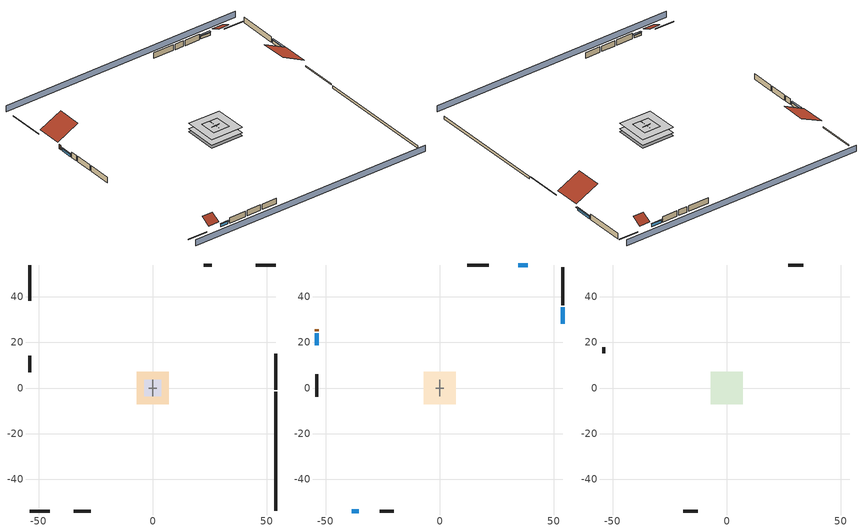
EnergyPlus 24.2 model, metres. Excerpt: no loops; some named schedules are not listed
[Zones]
crawlspace - vented
 floor foundation (Slab2 construction): -7.11,-7.11 -7.11,7.11 7.11,7.11 7.11,-7.11 z-0.91
 wall outside (RimJoist1 construction): 53.91,-0.76 53.91,14.9 z0.3:0.61
 wall outside (RimJoist2 construction): -53.91,-53.91 -45.22,-53.91 z0.3:0.61
 wall outside (RimJoist3 construction): -53.91,53.91 -53.91,38.24 z0.3:0.61
 wall outside (RimJoist4 construction): 53.91,53.91 45.22,53.91 z0.3:0.61
 wall foundation (FoundationWall1 construction): 53.91,-53.91 53.91,-1.69 z-0.91:0.3
garage
 floor foundation (Slab1 construction): -3.66,-3.66 -3.66,3.66 3.66,3.66 3.66,-3.66 z0
 wall outside (Wall1 construction): -34.56,-53.91 -27.25,-53.91 z0.3:2.74
 wall outside (Wall12 construction): 25.96,53.91 22.31,53.91 z0.3:2.74
 wall outside (Wall2 construction): -53.91,14.24 -53.91,6.93 z0.3:2.74
 wall to conditioned space (Wall5 construction Reversed): 0,-3.66 0,3.66 z0.3:2.74
 wall to conditioned space (Wall6 construction Reversed): 1.83,0 -1.83,0 z0.3:2.74
conditioned space
 floor to crawlspace - vented (Floor2 construction): -7.11,-7.11 -7.11,7.11 7.11,7.11 7.11,-7.11 z0.3
 wall outside (AdiabaticWallConstruction 1): -53.91,25.74 -53.91,24.83 z0.3:2.34
 wall outside (AdiabaticWallConstruction): 53.91,28.08 53.91,35.39 z0.3:1.52; -38.63,-53.91 -35.49,-53.91 z0.3:1.37; -53.91,23.9 -53.91,18.84 z0.3:1.43; 38.62,53.91 34.35,53.91 z0.3:1.46
 wall outside (Wall3 construction): 53.91,36.32 53.91,52.98 z0.3:2.74
 wall outside (Wall4 construction): -26.32,-53.91 -20.06,-53.91 z0.3:2.74
 wall outside (Wall7 construction): -53.91,6 -53.91,-3.9 z0.3:2.74
 wall outside (Wall8 construction): 21.38,53.91 12.12,53.91 z0.3:2.74
 window (WindowConstruction): 53.91,28.08 53.91,35.39 z0.3:1.52
 window (WindowConstruction 1): -38.62,-53.91 -35.49,-53.91 z0.3:1.37
 window (WindowConstruction 2): -53.91,23.9 -53.91,18.84 z0.3:1.43
 window (WindowConstruction 3): 38.62,53.91 34.35,53.91 z0.3:1.46
 door (Door): -53.91,25.74 -53.91,24.83 z0.3:2.34
attic - vented
 floor to garage (Floor1 construction): -3.66,-3.66 -3.66,3.66 3.66,3.66 3.66,-3.66 z2.74
 floor to conditioned space (Floor3 construction Reversed): -7.11,-7.11 -7.11,7.11 7.11,7.11 7.11,-7.11 z2.74
 wall outside (Wall10 construction): 33.42,53.91 26.89,53.91 z0.3:2.74
 wall outside (Wall11 construction): -53.91,17.91 -53.91,15.17 z0.3:2.74
 wall outside (Wall9 construction): -19.13,-53.91 -12.6,-53.91 z0.3:2.74
 roof outside (Roof1 construction): 53.91,27.15,2.74 43.78,27.15,7.81 43.78,15.83,7.81 53.91,15.83,2.74
 roof outside (Roof2 construction): -39.55,-53.91,2.74 -39.55,-49.67,4.86 -44.29,-49.67,4.86 -44.29,-53.91,2.74
 roof outside (Roof3 construction): 39.55,53.91,2.74 39.55,49.67,4.86 44.29,49.67,4.86 44.29,53.91,2.74
 roof outside (Roof4 construction): -53.91,26.67,2.74 -44.39,26.67,7.5 -44.39,37.31,7.5 -53.91,37.31,2.74
shading: 53.91,58.48 -53.91,58.48 / -53.91,-58.48 53.91,-58.48 z0:2.74; 53.91,35.7 53.91,27.77 54.52,27.77 54.52,35.7 z1.83; -35.18,-53.91 -38.93,-53.91 -38.93,-54.52 -35.18,-54.52 z1.68; -53.91,18.54 -53.91,24.21 -54.52,24.21 -54.52,18.54 z1.74; 34.04,53.91 38.93,53.91 38.93,54.52 34.04,54.52 z1.77
[Building]
Building 1: Terrain=Suburbs
[Site:Location]
Portland Intl Arpt_OR: Latitude {deg}=45.59; Longitude {deg}=-122.6; Time Zone {hr}=-8; Elevation {m}=33; Keep Site Location Information=Yes
[Site:GroundTemperature:Shallow]
10.2558, 8.96328, 8.85977, 9.47314, 11.9355, 14.3863, 16.5111, 17.8571, 17.9714, 16.8767, 14.8061, 12.4304
[Site:WaterMainsTemperature]
Calculation Method=Schedule; Temperature Schedule=mains temperature schedule
[Material] Roughness=Rough; Thermal Absorptance=0.9
Name | Thickness {m} | Conductivity {W/m-K} | Density {kg/m3} | Specific Heat {J/kg-K} | Solar Absorptance | Visible Absorptance
ceiling loosefill ins | 0.254 | 0.0480833 | 16.02 | 1046.75 | 0.7 | 0.7
ceiling stud and cavity | 0.1397 | 1.39189 | 65.682 | 1177.47 | 0.7 | 0.7
ceiling stud and cavity 1 | 0.1397 | 0.104117 | 65.682 | 1177.47 | 0.7 | 0.7
concrete 4.0 in. | 0.1016 | 1.803125 | 2242.8 | 837.4 | 0.7 | 0.7
concrete 8.0 in. | 0.2032 | 1.803125 | 2242.8 | 837.4 | 0.7 | 0.7
door material | 0.04445 | 0.0612267 | 512.64 | 1214.23 | 0.7 | 0.7
floor covering | 0.0127 | 0.0433444 | 54.468 | 1339.84 | 0.6 | 0.6
floor rigid ins | 0.051816 | 0.029427 | 32.04 | 1214.23 | 0.7 | 0.7
floor stud and cavity | 0.1397 | 0.0972396 | 92.3553 | 1139.71 | 0.7 | 0.7
furniture material conditioned space 1; furniture material garage 1 | 0.1524 | 0.115458 | 640.8 | 1214.23 | 0.6 | 0.6
gypsum board | 0.0127 | 0.160291 | 801 | 837.4 | 0.6 | 0.6
osb sheathing 0.5 in. | 0.0127 | 0.115458 | 512.64 | 1214.23 | 0.6 | 0.6
osb sheathing 0.5 in. 1; osb sheathing 0.5 in. 2; osb sheathing 0.5 in. 3 | 0.0127 | 0.115458 | 512.64 | 1214.23 | 0.7 | 0.7
osb sheathing 0.75 in. | 0.01905 | 0.115458 | 512.64 | 1214.23 | 0.7 | 0.7
rim joist stud and cavity | 0.0508 | 0.178688 | 50.32683 | 1063.81 | 0.6 | 0.6
roof rigid ins | 0.00329814 | 0.029427 | 32.04 | 1214.23 | 0.7 | 0.7
slate or tile shingles | 0.01905 | 0.840978 | 1899.972 | 799.717 | 0.75 | 0.75
soil 0.5 in. | 0.0127 | 1.3848 | 1842.3 | 418.7 | 0.7 | 0.7
wall rigid ins | 0.512978 | 0.029427 | 32.04 | 1214.23 | 0.7 | 0.7
wall stud and cavity | 0.1397 | 0.727959 | 139.0536 | 1170.24 | 0.6 | 0.6
wall stud and cavity 1 | 0.1397 | 0.0951301 | 139.0536 | 1170.24 | 0.7 | 0.7
wall stud and cavity 2 | 0.1397 | 0.0856282 | 139.0536 | 1170.24 | 0.7 | 0.7
wall stud and cavity 3 | 0.0889 | 0.380278 | 52.3479 | 1209.89 | 0.7 | 0.7
wall stud and cavity 4 | 0.0889 | 0.391764 | 83.0341 | 1211.67 | 0.7 | 0.7
wood siding | 0.0254 | 0.102417 | 544.68 | 1172.36 | 0.85 | 0.85
wood siding 1; wood siding 2 | 0.0254 | 0.102417 | 544.68 | 1172.36 | 0.7 | 0.7
[WindowMaterial:SimpleGlazingSystem]
WindowMaterial: U-Factor {W/m2-K}=4.31528; Solar Heat Gain Coefficient=0.67
[Construction]
AdiabaticWallConstruction: wood siding 1, wall rigid ins, wall stud and cavity 3, gypsum board
AdiabaticWallConstruction 1: wood siding 2, wall rigid ins, wall stud and cavity 3, gypsum board
Door: door material
Floor1 construction: ceiling stud and cavity
Floor2 construction: floor stud and cavity, floor rigid ins, osb sheathing 0.75 in., floor covering
Floor3 construction Reversed: gypsum board, ceiling stud and cavity 1, ceiling loosefill ins
FoundationWall1 construction: concrete 8.0 in.
furniture construction conditioned space 1: furniture material conditioned space 1
furniture construction garage 1: furniture material garage 1
PartitionWallConstruction: gypsum board, wall stud and cavity 4, gypsum board
RimJoist1 construction; RimJoist2 construction; RimJoist3 construction; RimJoist4 construction: wood siding, rim joist stud and cavity
Roof1 construction; Roof2 construction; Roof3 construction; Roof4 construction: slate or tile shingles, roof rigid ins, osb sheathing 0.5 in.
Slab1 construction: concrete 4.0 in.
Slab2 construction: soil 0.5 in.
Wall1 construction; Wall2 construction: wood siding, osb sheathing 0.5 in. 1, wall stud and cavity
Wall10 construction; Wall11 construction; Wall12 construction; Wall9 construction: wood siding, osb sheathing 0.5 in. 3, wall stud and cavity
Wall3 construction; Wall4 construction: wood siding, osb sheathing 0.5 in. 1, wall stud and cavity 1, gypsum board
Wall5 construction Reversed: gypsum board, wall stud and cavity 2, osb sheathing 0.5 in. 2
Wall6 construction Reversed: gypsum board, wall stud and cavity 2, osb sheathing 0.5 in. 3
Wall7 construction; Wall8 construction: wood siding, osb sheathing 0.5 in. 3, wall stud and cavity 1, gypsum board
WindowConstruction; WindowConstruction 1; WindowConstruction 2; WindowConstruction 3: WindowMaterial
[Zone] Multiplier=1; Part of Total Floor Area=Yes
Name | Volume {m3}
attic - vented | 305.205
conditioned space | 493.619
crawlspace - vented | 246.81
garage | 130.484
[Space]
Name | Zone | Volume {m3}
attic - vented 1 | attic - vented | 305.205
conditioned space 1 | conditioned space | 493.619
crawlspace - vented 1 | crawlspace - vented | 246.81
garage 1 | garage | 130.484
[ZoneInfiltration:EffectiveLeakageArea] Schedule=Always On Discrete
Name | Zone or Space | Effective Air Leakage Area {cm2} | Stack Coefficient | Wind Coefficient
infil attic - vented 1 | attic - vented 1 | 8530.74 | 0.000248762 | 3.93465e-05
infil garage 1 | garage 1 | 190.286 | 0.000129147 | 4.64657e-05
[ZoneMixing]
whole house fan mix: Zone or Space=attic - vented; Schedule=Always On Continuous; Design Flow Rate Calculation Method=Flow/Zone; Design Flow Rate {m3/s}=0; Source Zone or Space=conditioned space
[SurfaceProperty:IncidentSolarMultiplier] Incident Solar Multiplier=1; Incident Solar Multiplier Schedule=trans schedule winter=0.85 summer=0.7
Window1; Window2; Window3; Window4
[InternalMass]
Name | Construction | Zone or ZoneList | Space or SpaceList | Surface Area {m2}
furniture mass conditioned space 1 | furniture construction conditioned space 1 | conditioned space | conditioned space 1 | 80.97429
partition wall mass | PartitionWallConstruction | conditioned space | conditioned space 1 | 202.436
furniture mass garage 1 | furniture construction garage 1 | garage | garage 1 | 5.35122
[Lights] Design Level Calculation Method=LightingLevel; Return Air Fraction=0; Fraction Radiant=0.6; Fraction Visible=0.2; Fraction Replaceable=1
Name | Zone or ZoneList or Space or SpaceList | Schedule | Lighting Level {W}
interior lighting | conditioned space 1 | lighting_interior | 1518.51
garage lighting | garage 1 | lighting_garage | 64.3817
[People]
occupants: Zone or ZoneList or Space or SpaceList=conditioned space 1; Number of People Schedule=occupants; Number of People Calculation Method=People; Number of People=3; Fraction Radiant=0.314171; Sensible Heat Fraction=0.56303; Activity Level Schedule=occupants activity schedule; Carbon Dioxide Generation Rate {m3/s-W}=0; Enable ASHRAE 55 Comfort Warnings=No; Mean Radiant Temperature Calculation Type=EnclosureAveraged
[ElectricEquipment] Design Level Calculation Method=EquipmentLevel
Name | Zone or ZoneList or Space or SpaceList | Schedule | Design Level {W} | Fraction Latent | Fraction Radiant | Fraction Lost
clothes dryer | conditioned space 1 | clothes_dryer | 4504.02 | 0.015 | 0.081 | 0.85
clothes washer | conditioned space 1 | clothes_washer | 594.719 | 0.03 | 0.162 | 0.7
cooking range | conditioned space 1 | cooking_range | 1529.42 | 0.08 | 0.432 | 0.2
dishwasher | conditioned space 1 | dishwasher | 763.94 | 0.3 | 0.18 | 0.4
fridge | conditioned space 1 | fridge schedule | 43.7215 | 0 | 0.6 | 0
mech vent bath fan 0 | conditioned space 1 | mech vent bath fan 0 schedule | 30 | 0 | 0 | 1
mech vent house fan | conditioned space 1 | mech vent house fan schedule | 0 | 0 | 0 | 1
mech vent house fan cfis | conditioned space 1 | mech vent house fan cfis schedule | 0 | 0 | 0 | 0
mech vent range fan 0 | conditioned space 1 | mech vent range fan 0 schedule | 30 | 0 | 0 | 1
misc plug loads | conditioned space 1 | plug_loads_other | 400.748 | 0.021 | 0.558 | 0.049
misc tv | conditioned space 1 | plug_loads_tv | 624.796 | 0 | 0.6 | 0
whole house fan | conditioned space 1 | Always On Discrete | 0 | 0 | 0 | 1
freezer | garage 1 | freezer schedule | 194.914 | 0 | 0.6 | 0
[OtherEquipment] Design Level Calculation Method=EquipmentLevel
Name | Fuel Type | Zone or ZoneList or Space or SpaceList | Schedule | Design Level {W} | Fraction Latent | Fraction Radiant | Fraction Lost
clothes dryer 1 | Electricity | conditioned space 1 | clothes_dryer | 0 | 0.015 | 0.081 | 0.85
cooking range 1 | Electricity | conditioned space 1 | cooking_range | 0 | 0.08 | 0.432 | 0.2
general water use latent | None | conditioned space 1 | general water use schedule | 62.594 | 1 | 0 | 0
general water use sensible | None | conditioned space 1 | general water use schedule | -61.6891 | 0 | 0.6 | 0
mech vent house fan latent load | None | conditioned space 1 | Always On Discrete | 0 | 1 | 0 | 0
mech vent house fan sensible load | None | conditioned space 1 | Always On Discrete | 0 | 0 | 0 | 0
misc fireplace | NaturalGas | conditioned space 1 | misc fireplace schedule | 469.45 | 0.1 | 0.3 | 0.4
water heater energy adjustment1 | Electricity | garage 1 | Always On Discrete | 0.01 | 0 | 0 | 1
water heater lat | None | garage 1 | Always On Discrete | 0 | 1 | 0 | 0
water heater sens | None | garage 1 | Always On Discrete | 0 | 0 | 0 | 0
[ZoneInfiltration:DesignFlowRate] Schedule=Always On Discrete
Name | Zone or ZoneList or Space or SpaceList | Design Flow Rate Calculation Method | Design Flow Rate {m3/s} | Air Changes per Hour {1/hr} | Constant Term Coefficient | Temperature Term Coefficient | Velocity Term Coefficient | Velocity Squared Term Coefficient
infil flow; natural vent flow; whole house fan flow | conditioned space 1 | Flow/Zone | 0
infil crawlspace - vented 1 | crawlspace - vented 1 | AirChanges/Hour |  | 2.6013 | 1 | 0 | 0 | 0
[SurfaceProperty:ExposedFoundationPerimeter] Exposed Perimeter Calculation Method=TotalExposedPerimeter
Name | Total Exposed Perimeter {m}
Slab2 | 52.21224
Slab1 | 18.288
[AvailabilityManager:Scheduled]
room ac airloop Availability Manager: Schedule=Always On Discrete
[WaterUse:Equipment]
dishwasher: Peak Flow Rate {m3/s}=1.02826e-05; Flow Rate Fraction Schedule=hot_water_dishwasher
[Foundation:Kiva] Wall Depth Below Slab {m}=0.2032
Name | Initial Indoor Air Temperature {C} | Wall Height Above Grade {m}
Foundation Kiva 1 | 13.4258 | 0.1016
Foundation Kiva 2 | 8.97214 | 0.3048
[Foundation:Kiva:Settings]
Soil Conductivity {W/m-K}=1.3848; Soil Density {kg/m3}=1842.3; Soil Specific Heat {J/kg-K}=418.7; Ground Solar Absorptivity=0.9; Ground Thermal Absorptivity=0.9; Ground Surface Roughness {m}=0.03; Far-Field Width {m}=40; Deep-Ground Boundary Condition=ZeroFlux; Deep-Ground Depth {m}=40; Minimum Cell Dimension {m}=0.2; Maximum Cell Growth Coefficient=3; Simulation Timestep=Timestep
[Exterior:Lights]
exterior lighting: Schedule=exterior lighting schedule; Design Level {W}=48.0871
[EnergyManagementSystem:GlobalVariable]
infil_program_Qfan
infil_program_Qinf
natural_vent_program_Qnv
natural_vent_program_Qwhf
room_ac_airloop_Fan_RTF
[EnergyManagementSystem:Sensor]
Name | Output:Variable or Output:Meter Index Key | Output:Variable or Output:Meter
airflow_gain | infil flow | Infiltration Sensible Heat Gain Energy
airflow_gain_1 | natural vent flow | Infiltration Sensible Heat Gain Energy
airflow_gain_2 | whole house fan flow | Infiltration Sensible Heat Gain Energy
airflow_loss | infil flow | Infiltration Sensible Heat Loss Energy
airflow_loss_1 | natural vent flow | Infiltration Sensible Heat Loss Energy
airflow_loss_2 | whole house fan flow | Infiltration Sensible Heat Loss Energy
clg_load_cond |  | Cooling:EnergyTransfer:Zone:CONDITIONED SPACE
clg_sp_s; clg_sp_s_1 | cooling setpoint | Schedule Value
clothes_dryer_exhaust_0_sch_s | clothes_dryer | Schedule Value
cool_season | cooling season schedule | Schedule Value
htg_load_cond |  | Heating:EnergyTransfer:Zone:CONDITIONED SPACE
htg_sp_s; htg_sp_s_1 | heating setpoint | Schedule Value
ig_ee_conv | clothes dryer | Electric Equipment Convective Heating Energy
ig_ee_conv_2 | cooking range | Electric Equipment Convective Heating Energy
ig_ee_conv_3 | dishwasher | Electric Equipment Convective Heating Energy
ig_ee_conv_4 | fridge | Electric Equipment Convective Heating Energy
ig_ee_conv_5 | misc plug loads | Electric Equipment Convective Heating Energy
ig_ee_conv_6 | misc tv | Electric Equipment Convective Heating Energy
ig_ee_conv_7 | whole house fan | Electric Equipment Convective Heating Energy
ig_ee_rad | clothes dryer | Electric Equipment Radiant Heating Energy
ig_ee_rad_2 | cooking range | Electric Equipment Radiant Heating Energy
ig_ee_rad_3 | dishwasher | Electric Equipment Radiant Heating Energy
ig_ee_rad_4 | fridge | Electric Equipment Radiant Heating Energy
ig_ee_rad_5 | misc plug loads | Electric Equipment Radiant Heating Energy
ig_ee_rad_6 | misc tv | Electric Equipment Radiant Heating Energy
ig_ee_rad_7 | whole house fan | Electric Equipment Radiant Heating Energy
ig_lgt_conv | interior lighting | Lights Convective Heating Energy
ig_lgt_rad | interior lighting | Lights Radiant Heating Energy
ig_lgt_vis | interior lighting | Lights Visible Radiation Heating Energy
ig_oe_conv | clothes dryer 1 | Other Equipment Convective Heating Energy
ig_oe_conv_1 | cooking range 1 | Other Equipment Convective Heating Energy
ig_oe_conv_2 | general water use latent | Other Equipment Convective Heating Energy
ig_oe_conv_3 | general water use sensible | Other Equipment Convective Heating Energy
ig_oe_conv_4 | misc fireplace | Other Equipment Convective Heating Energy
ig_oe_rad | clothes dryer 1 | Other Equipment Radiant Heating Energy
ig_oe_rad_1 | cooking range 1 | Other Equipment Radiant Heating Energy
ig_oe_rad_2 | general water use latent | Other Equipment Radiant Heating Energy
ig_oe_rad_3 | general water use sensible | Other Equipment Radiant Heating Energy
ig_oe_rad_4 | misc fireplace | Other Equipment Radiant Heating Energy
ig_ppl_conv | occupants | People Convective Heating Energy
ig_ppl_rad | occupants | People Radiant Heating Energy
im_conv | furniture mass conditioned space 1 | Surface Inside Face Convection Heat Gain Energy
im_conv_1 | partition wall mass | Surface Inside Face Convection Heat Gain Energy
im_ig | furniture mass conditioned space 1 | Surface Inside Face Internal Gains Radiation Heat Gain Energy
im_ig_1 | partition wall mass | Surface Inside Face Internal Gains Radiation Heat Gain Energy
im_lgt | furniture mass conditioned space 1 | Surface Inside Face Lights Radiation Heat Gain Energy
im_lgt_1 | partition wall mass | Surface Inside Face Lights Radiation Heat Gain Energy
im_sol | furniture mass conditioned space 1 | Surface Inside Face Solar Radiation Heat Gain Energy
im_sol_1 | partition wall mass | Surface Inside Face Solar Radiation Heat Gain Energy
im_surf | furniture mass conditioned space 1 | Surface Inside Face Net Surface Thermal Radiation Heat Gain Energy
im_surf_1 | partition wall mass | Surface Inside Face Net Surface Thermal Radiation Heat Gain Energy
mech_vent_bath_fan_0_sch_s | mech vent bath fan 0 schedule | Schedule Value
mech_vent_range_fan_0_sch_s | mech vent range fan 0 schedule | Schedule Value
mv_conv | mech vent bath fan 0 | Electric Equipment Convective Heating Energy
mv_conv_1 | mech vent house fan | Electric Equipment Convective Heating Energy
mv_conv_2 | mech vent house fan cfis | Electric Equipment Convective Heating Energy
mv_conv_3 | mech vent range fan 0 | Electric Equipment Convective Heating Energy
mv_conv_4 | mech vent house fan latent load | Other Equipment Convective Heating Energy
mv_conv_5 | mech vent house fan sensible load | Other Equipment Convective Heating Energy
mv_rad | mech vent bath fan 0 | Electric Equipment Radiant Heating Energy
mv_rad_1 | mech vent house fan | Electric Equipment Radiant Heating Energy
mv_rad_2 | mech vent house fan cfis | Electric Equipment Radiant Heating Energy
mv_rad_3 | mech vent range fan 0 | Electric Equipment Radiant Heating Energy
mv_rad_4 | mech vent house fan latent load | Other Equipment Radiant Heating Energy
mv_rad_5 | mech vent house fan sensible load | Other Equipment Radiant Heating Energy
natural_vent_s | natural vent schedule | Schedule Value
out_pb_s |  | Site Outdoor Air Barometric Pressure
out_wt_s |  | Site Outdoor Air Humidity Ratio
site_vw_s |  | Site Wind Speed
ss_back_out | Window1 | Surface Window Shortwave from Zone Back Out Window Heat Transfer Rate
ss_back_out_1 | Window2 | Surface Window Shortwave from Zone Back Out Window Heat Transfer Rate
ss_back_out_2 | Window3 | Surface Window Shortwave from Zone Back Out Window Heat Transfer Rate
ss_back_out_3 | Window4 | Surface Window Shortwave from Zone Back Out Window Heat Transfer Rate
ss_conv | Door1 | Surface Inside Face Convection Heat Gain Energy
ss_conv_1 | Window1 | Surface Inside Face Convection Heat Gain Energy
ss_conv_2 | Window2 | Surface Inside Face Convection Heat Gain Energy
ss_conv_3 | Window3 | Surface Inside Face Convection Heat Gain Energy
ss_conv_4 | Window4 | Surface Inside Face Convection Heat Gain Energy
ss_ig | Door1 | Surface Inside Face Internal Gains Radiation Heat Gain Energy
ss_ig_1 | Window1 | Surface Inside Face Internal Gains Radiation Heat Gain Energy
ss_ig_2 | Window2 | Surface Inside Face Internal Gains Radiation Heat Gain Energy
ss_ig_3 | Window3 | Surface Inside Face Internal Gains Radiation Heat Gain Energy
ss_ig_4 | Window4 | Surface Inside Face Internal Gains Radiation Heat Gain Energy
ss_lgt | Door1 | Surface Inside Face Lights Radiation Heat Gain Energy
ss_sol | Door1 | Surface Inside Face Solar Radiation Heat Gain Energy
ss_surf | Door1 | Surface Inside Face Net Surface Thermal Radiation Heat Gain Energy
ss_surf_1 | Window1 | Surface Inside Face Net Surface Thermal Radiation Heat Gain Energy
ss_surf_2 | Window2 | Surface Inside Face Net Surface Thermal Radiation Heat Gain Energy
ss_surf_3 | Window3 | Surface Inside Face Net Surface Thermal Radiation Heat Gain Energy
ss_surf_4 | Window4 | Surface Inside Face Net Surface Thermal Radiation Heat Gain Energy
ss_trans_in | Window1 | Surface Window Transmitted Solar Radiation Rate
ss_trans_in_1 | Window2 | Surface Window Transmitted Solar Radiation Rate
ss_trans_in_2 | Window3 | Surface Window Transmitted Solar Radiation Rate
ss_trans_in_3 | Window4 | Surface Window Transmitted Solar Radiation Rate
ss_trans_out | Window1 | Surface Inside Face Initial Transmitted Diffuse Transmitted Out Window Solar Radiation Rate
ss_trans_out_1 | Window2 | Surface Inside Face Initial Transmitted Diffuse Transmitted Out Window Solar Radiation Rate
ss_trans_out_2 | Window3 | Surface Inside Face Initial Transmitted Diffuse Transmitted Out Window Solar Radiation Rate
ss_trans_out_3 | Window4 | Surface Inside Face Initial Transmitted Diffuse Transmitted Out Window Solar Radiation Rate
s_conv | Floor2 | Surface Inside Face Convection Heat Gain Energy
s_conv_1 | Floor3 | Surface Inside Face Convection Heat Gain Energy
s_conv_2 | Wall3 | Surface Inside Face Convection Heat Gain Energy
s_conv_3 | Wall4 | Surface Inside Face Convection Heat Gain Energy
s_conv_4 | Wall5 | Surface Inside Face Convection Heat Gain Energy
s_conv_5 | Wall6 | Surface Inside Face Convection Heat Gain Energy
s_conv_6 | Wall7 | Surface Inside Face Convection Heat Gain Energy
s_conv_7 | Wall8 | Surface Inside Face Convection Heat Gain Energy
s_ig | Floor2 | Surface Inside Face Internal Gains Radiation Heat Gain Energy
s_ig_1 | Floor3 | Surface Inside Face Internal Gains Radiation Heat Gain Energy
s_ig_2 | Wall3 | Surface Inside Face Internal Gains Radiation Heat Gain Energy
s_ig_3 | Wall4 | Surface Inside Face Internal Gains Radiation Heat Gain Energy
s_ig_4 | Wall5 | Surface Inside Face Internal Gains Radiation Heat Gain Energy
s_ig_5 | Wall6 | Surface Inside Face Internal Gains Radiation Heat Gain Energy
s_ig_6 | Wall7 | Surface Inside Face Internal Gains Radiation Heat Gain Energy
s_ig_7 | Wall8 | Surface Inside Face Internal Gains Radiation Heat Gain Energy
s_lgt | Floor2 | Surface Inside Face Lights Radiation Heat Gain Energy
s_lgt_1 | Floor3 | Surface Inside Face Lights Radiation Heat Gain Energy
s_lgt_2 | Wall3 | Surface Inside Face Lights Radiation Heat Gain Energy
s_lgt_3 | Wall4 | Surface Inside Face Lights Radiation Heat Gain Energy
s_lgt_4 | Wall5 | Surface Inside Face Lights Radiation Heat Gain Energy
s_lgt_5 | Wall6 | Surface Inside Face Lights Radiation Heat Gain Energy
s_lgt_6 | Wall7 | Surface Inside Face Lights Radiation Heat Gain Energy
s_lgt_7 | Wall8 | Surface Inside Face Lights Radiation Heat Gain Energy
s_sol | Floor2 | Surface Inside Face Solar Radiation Heat Gain Energy
s_sol_1 | Floor3 | Surface Inside Face Solar Radiation Heat Gain Energy
s_sol_2 | Wall3 | Surface Inside Face Solar Radiation Heat Gain Energy
s_sol_3 | Wall4 | Surface Inside Face Solar Radiation Heat Gain Energy
s_sol_4 | Wall5 | Surface Inside Face Solar Radiation Heat Gain Energy
s_sol_5 | Wall6 | Surface Inside Face Solar Radiation Heat Gain Energy
s_sol_6 | Wall7 | Surface Inside Face Solar Radiation Heat Gain Energy
s_sol_7 | Wall8 | Surface Inside Face Solar Radiation Heat Gain Energy
s_surf | Floor2 | Surface Inside Face Net Surface Thermal Radiation Heat Gain Energy
s_surf_1 | Floor3 | Surface Inside Face Net Surface Thermal Radiation Heat Gain Energy
s_surf_2 | Wall3 | Surface Inside Face Net Surface Thermal Radiation Heat Gain Energy
s_surf_3 | Wall4 | Surface Inside Face Net Surface Thermal Radiation Heat Gain Energy
s_surf_4 | Wall5 | Surface Inside Face Net Surface Thermal Radiation Heat Gain Energy
s_surf_5 | Wall6 | Surface Inside Face Net Surface Thermal Radiation Heat Gain Energy
s_surf_6 | Wall7 | Surface Inside Face Net Surface Thermal Radiation Heat Gain Energy
s_surf_7 | Wall8 | Surface Inside Face Net Surface Thermal Radiation Heat Gain Energy
water_heater_amb_rh | garage | Zone Air Relative Humidity
water_heater_amb_temp | garage | Zone Mean Air Temperature
water_heater_T_set | water heater setpoint | Schedule Value
[EnergyManagementSystem:Actuator]
Name | Actuated Component Unique | Actuated Component Type | Actuated Component Control Type
fridge_schedule_act | fridge schedule | Schedule:Constant | Schedule Value
infil_flow_act | infil flow | Zone Infiltration | Air Exchange Flow Rate
mech_vent_house_fan_cfis_act | mech vent house fan cfis | ElectricEquipment | Electricity Rate
mech_vent_house_fan_latent_load_act | mech vent house fan latent load | OtherEquipment | Power Level
mech_vent_house_fan_sensible_load_act | mech vent house fan sensible load | OtherEquipment | Power Level
natural_vent_flow_act | natural vent flow | Zone Infiltration | Air Exchange Flow Rate
